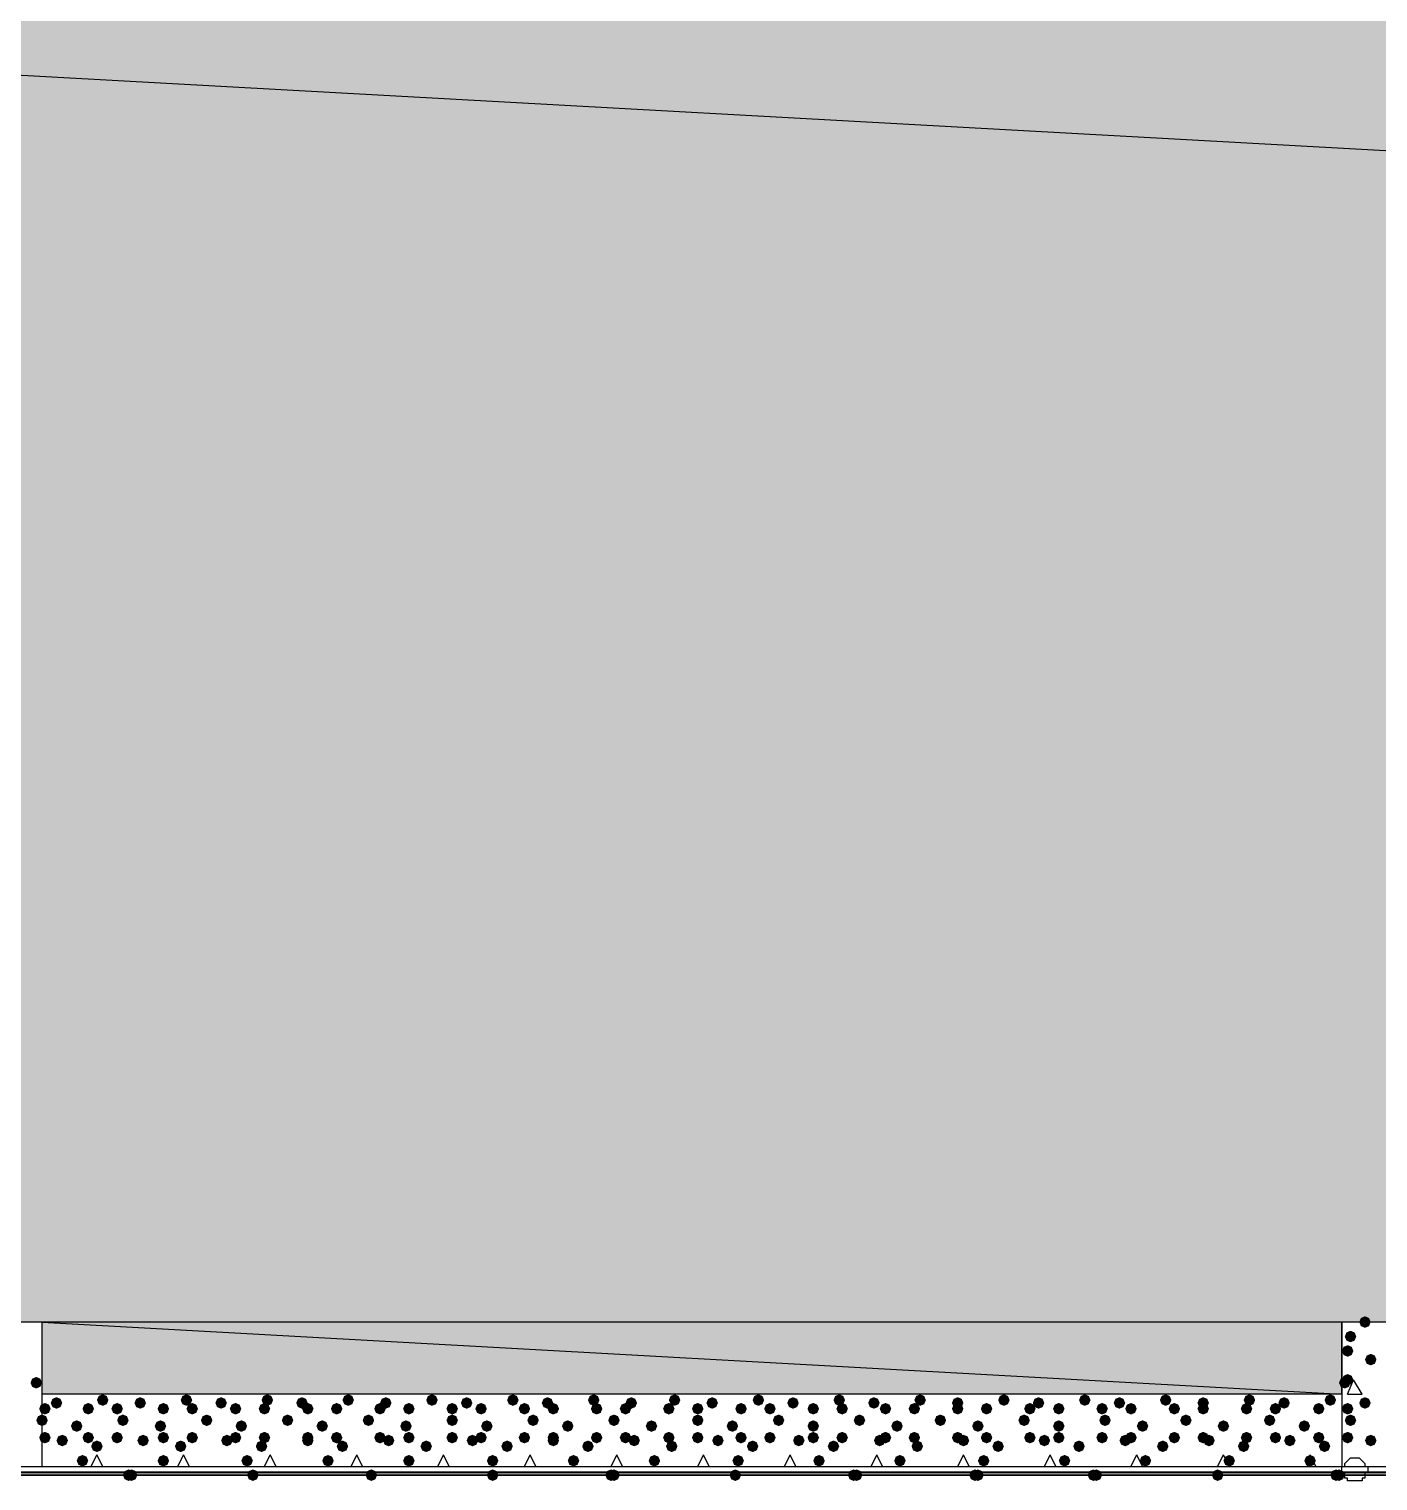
# Model space of a CAD drawing. Header units: millimetres. Extents: x 0 to 420, y 0 to 297.
# Drawn here: x 54.72 to 74.49, y 84.33 to 105.6 of the extents above; entities that cross this region are included whole.
import ezdxf

# ---------------------------------------------------------------- set-up
doc = ezdxf.new("R2010")
doc.units = ezdxf.units.MM
doc.layers.get('0').update_dxf_attribs({"linetype": 'CONTINUOUS'})

msp = doc.modelspace()

# ---------------------------------------------------------------- hatches: boundary and pattern name
at = {"true_color": 0x000008}
h = msp.add_hatch(color=0, dxfattribs=at)
h.paths.add_polyline_path([(385.826, 105.748667), (39.708667, 105.748667), (385.826, 86.656333)], flags=0)
h.paths.add_polyline_path([(39.708667, 105.748667), (385.826, 86.656333), (39.708667, 86.656333)], flags=0)
h = msp.add_hatch(color=0, dxfattribs=at)
h.paths.add_polyline_path([(73.956333, 86.656333), (54.906333, 86.656333), (73.956333, 85.598)], flags=0)
h.paths.add_polyline_path([(54.906333, 86.656333), (73.956333, 85.598), (54.906333, 85.598)], flags=0)
at = {"true_color": 0x000007}
for points in [[(74.379667, 86.656333), (74.354796, 86.596537), (74.295, 86.571667), (74.235204, 86.596537), (74.210333, 86.656333), (74.235204, 86.716129), (74.295, 86.741), (74.354796, 86.716129)], [(74.168, 86.444667), (74.143129, 86.384871), (74.083333, 86.36), (74.023537, 86.384871), (73.998667, 86.444667), (74.023537, 86.504462), (74.083333, 86.529333), (74.143129, 86.504463)], [(74.125667, 86.233), (74.100796, 86.173204), (74.041, 86.148333), (73.981204, 86.173204), (73.956333, 86.233), (73.981204, 86.292796), (74.041, 86.317667), (74.100796, 86.292796)], [(74.464333, 86.106), (74.439462, 86.046204), (74.379667, 86.021333), (74.319871, 86.046204), (74.295, 86.106), (74.319871, 86.165796), (74.379667, 86.190667), (74.439462, 86.165796)], [(54.906333, 85.767333), (54.881462, 85.707538), (54.821667, 85.682667), (54.761871, 85.707538), (54.737, 85.767333), (54.761871, 85.827129), (54.821667, 85.852), (54.881462, 85.827129)], [(74.083333, 85.767333), (74.058463, 85.707538), (73.998667, 85.682667), (73.938871, 85.707538), (73.914, 85.767333), (73.938871, 85.827129), (73.998667, 85.852), (74.058462, 85.827129)], [(74.125667, 85.809667), (74.100796, 85.749871), (74.041, 85.725), (73.981204, 85.749871), (73.956333, 85.809667), (73.981204, 85.869462), (74.041, 85.894333), (74.100796, 85.869463)], [(74.379667, 85.471), (74.354796, 85.411204), (74.295, 85.386333), (74.235204, 85.411204), (74.210333, 85.471), (74.235204, 85.530796), (74.295, 85.555667), (74.354796, 85.530796)], [(74.125667, 85.386333), (74.100796, 85.326537), (74.041, 85.301667), (73.981204, 85.326537), (73.956333, 85.386333), (73.981204, 85.446129), (74.041, 85.471), (74.100796, 85.446129)], [(74.168, 85.217), (74.143129, 85.157204), (74.083333, 85.132333), (74.023537, 85.157204), (73.998667, 85.217), (74.023537, 85.276796), (74.083333, 85.301667), (74.143129, 85.276796)], [(74.125667, 84.963), (74.100796, 84.903204), (74.041, 84.878333), (73.981204, 84.903204), (73.956333, 84.963), (73.981204, 85.022796), (74.041, 85.047667), (74.100796, 85.022796)], [(74.464333, 84.920667), (74.439462, 84.860871), (74.379667, 84.836), (74.319871, 84.860871), (74.295, 84.920667), (74.319871, 84.980462), (74.379667, 85.005333), (74.439462, 84.980463)]]:
    msp.add_hatch(color=0, dxfattribs=at).paths.add_polyline_path(points, flags=0)
at = {"true_color": 0x000008}
for points in [[(55.202667, 85.471), (55.177796, 85.411204), (55.118, 85.386333), (55.058204, 85.411204), (55.033333, 85.471), (55.058204, 85.530796), (55.118, 85.555667), (55.177796, 85.530796)], [(55.88, 85.513333), (55.855129, 85.453537), (55.795333, 85.428667), (55.735538, 85.453537), (55.710667, 85.513333), (55.735537, 85.573129), (55.795333, 85.598), (55.855129, 85.573129)], [(56.430333, 85.471), (56.405463, 85.411204), (56.345667, 85.386333), (56.285871, 85.411204), (56.261, 85.471), (56.285871, 85.530796), (56.345667, 85.555667), (56.405462, 85.530796)], [(57.107667, 85.513333), (57.082796, 85.453537), (57.023, 85.428667), (56.963204, 85.453537), (56.938333, 85.513333), (56.963204, 85.573129), (57.023, 85.598), (57.082796, 85.573129)], [(57.615667, 85.471), (57.590796, 85.411204), (57.531, 85.386333), (57.471204, 85.411204), (57.446333, 85.471), (57.471204, 85.530796), (57.531, 85.555667), (57.590796, 85.530796)], [(58.293, 85.513333), (58.268129, 85.453537), (58.208333, 85.428667), (58.148537, 85.453537), (58.123667, 85.513333), (58.148537, 85.573129), (58.208333, 85.598), (58.268129, 85.573129)], [(58.801, 85.471), (58.776129, 85.411204), (58.716333, 85.386333), (58.656537, 85.411204), (58.631667, 85.471), (58.656537, 85.530796), (58.716333, 85.555667), (58.776129, 85.530796)], [(59.478333, 85.513333), (59.453463, 85.453537), (59.393667, 85.428667), (59.333871, 85.453537), (59.309, 85.513333), (59.333871, 85.573129), (59.393667, 85.598), (59.453462, 85.573129)], [(60.028667, 85.471), (60.003796, 85.411204), (59.944, 85.386333), (59.884204, 85.411204), (59.859333, 85.471), (59.884204, 85.530796), (59.944, 85.555667), (60.003796, 85.530796)], [(60.706, 85.513333), (60.681129, 85.453537), (60.621333, 85.428667), (60.561537, 85.453537), (60.536667, 85.513333), (60.561537, 85.573129), (60.621333, 85.598), (60.681129, 85.573129)], [(61.214, 85.471), (61.189129, 85.411204), (61.129333, 85.386333), (61.069538, 85.411204), (61.044667, 85.471), (61.069537, 85.530796), (61.129333, 85.555667), (61.189129, 85.530796)], [(61.891333, 85.513333), (61.866462, 85.453537), (61.806667, 85.428667), (61.746871, 85.453537), (61.722, 85.513333), (61.746871, 85.573129), (61.806667, 85.598), (61.866462, 85.573129)], [(62.399333, 85.471), (62.374462, 85.411204), (62.314667, 85.386333), (62.254871, 85.411204), (62.23, 85.471), (62.254871, 85.530796), (62.314667, 85.555667), (62.374462, 85.530796)], [(63.076667, 85.513333), (63.051796, 85.453537), (62.992, 85.428667), (62.932204, 85.453537), (62.907333, 85.513333), (62.932204, 85.573129), (62.992, 85.598), (63.051796, 85.573129)], [(63.627, 85.471), (63.602129, 85.411204), (63.542333, 85.386333), (63.482538, 85.411204), (63.457667, 85.471), (63.482537, 85.530796), (63.542333, 85.555667), (63.602129, 85.530796)], [(64.262, 85.513333), (64.237129, 85.453537), (64.177333, 85.428667), (64.117538, 85.453537), (64.092667, 85.513333), (64.117537, 85.573129), (64.177333, 85.598), (64.237129, 85.573129)], [(64.812333, 85.471), (64.787463, 85.411204), (64.727667, 85.386333), (64.667871, 85.411204), (64.643, 85.471), (64.667871, 85.530796), (64.727667, 85.555667), (64.787462, 85.530796)], [(65.489667, 85.513333), (65.464796, 85.453537), (65.405, 85.428667), (65.345204, 85.453537), (65.320333, 85.513333), (65.345204, 85.573129), (65.405, 85.598), (65.464796, 85.573129)], [(65.997667, 85.471), (65.972796, 85.411204), (65.913, 85.386333), (65.853204, 85.411204), (65.828333, 85.471), (65.853204, 85.530796), (65.913, 85.555667), (65.972796, 85.530796)], [(66.675, 85.513333), (66.650129, 85.453537), (66.590333, 85.428667), (66.530538, 85.453537), (66.505667, 85.513333), (66.530537, 85.573129), (66.590333, 85.598), (66.650129, 85.573129)], [(67.183, 85.471), (67.158129, 85.411204), (67.098333, 85.386333), (67.038538, 85.411204), (67.013667, 85.471), (67.038537, 85.530796), (67.098333, 85.555667), (67.158129, 85.530796)], [(67.860333, 85.513333), (67.835463, 85.453537), (67.775667, 85.428667), (67.715871, 85.453537), (67.691, 85.513333), (67.715871, 85.573129), (67.775667, 85.598), (67.835462, 85.573129)], [(68.410667, 85.471), (68.385796, 85.411204), (68.326, 85.386333), (68.266204, 85.411204), (68.241333, 85.471), (68.266204, 85.530796), (68.326, 85.555667), (68.385796, 85.530796)], [(69.088, 85.513333), (69.063129, 85.453537), (69.003333, 85.428667), (68.943538, 85.453537), (68.918667, 85.513333), (68.943537, 85.573129), (69.003333, 85.598), (69.063129, 85.573129)], [(69.596, 85.471), (69.571129, 85.411204), (69.511333, 85.386333), (69.451537, 85.411204), (69.426667, 85.471), (69.451537, 85.530796), (69.511333, 85.555667), (69.571129, 85.530796)], [(70.273333, 85.513333), (70.248463, 85.453537), (70.188667, 85.428667), (70.128871, 85.453537), (70.104, 85.513333), (70.128871, 85.573129), (70.188667, 85.598), (70.248462, 85.573129)], [(70.781333, 85.471), (70.756462, 85.411204), (70.696667, 85.386333), (70.636871, 85.411204), (70.612, 85.471), (70.636871, 85.530796), (70.696667, 85.555667), (70.756462, 85.530796)], [(71.458667, 85.513333), (71.433796, 85.453537), (71.374, 85.428667), (71.314204, 85.453537), (71.289333, 85.513333), (71.314204, 85.573129), (71.374, 85.598), (71.433796, 85.573129)], [(72.009, 85.471), (71.984129, 85.411204), (71.924333, 85.386333), (71.864538, 85.411204), (71.839667, 85.471), (71.864537, 85.530796), (71.924333, 85.555667), (71.984129, 85.530796)], [(72.686333, 85.513333), (72.661462, 85.453537), (72.601667, 85.428667), (72.541871, 85.453537), (72.517, 85.513333), (72.541871, 85.573129), (72.601667, 85.598), (72.661462, 85.573129)], [(73.194333, 85.471), (73.169462, 85.411204), (73.109667, 85.386333), (73.049871, 85.411204), (73.025, 85.471), (73.049871, 85.530796), (73.109667, 85.555667), (73.169462, 85.530796)], [(73.871667, 85.513333), (73.846796, 85.453537), (73.787, 85.428667), (73.727204, 85.453537), (73.702333, 85.513333), (73.727204, 85.573129), (73.787, 85.598), (73.846796, 85.573129)], [(55.033333, 85.386333), (55.008463, 85.326537), (54.948667, 85.301667), (54.888871, 85.326537), (54.864, 85.386333), (54.888871, 85.446129), (54.948667, 85.471), (55.008462, 85.446129)], [(55.668333, 85.386333), (55.643463, 85.326537), (55.583667, 85.301667), (55.523871, 85.326537), (55.499, 85.386333), (55.523871, 85.446129), (55.583667, 85.471), (55.643462, 85.446129)], [(56.091667, 85.386333), (56.066796, 85.326537), (56.007, 85.301667), (55.947204, 85.326537), (55.922333, 85.386333), (55.947204, 85.446129), (56.007, 85.471), (56.066796, 85.446129)], [(56.769, 85.386333), (56.744129, 85.326537), (56.684333, 85.301667), (56.624538, 85.326537), (56.599667, 85.386333), (56.624537, 85.446129), (56.684333, 85.471), (56.744129, 85.446129)], [(57.192333, 85.386333), (57.167463, 85.326537), (57.107667, 85.301667), (57.047871, 85.326537), (57.023, 85.386333), (57.047871, 85.446129), (57.107667, 85.471), (57.167462, 85.446129)], [(57.827333, 85.386333), (57.802463, 85.326537), (57.742667, 85.301667), (57.682871, 85.326537), (57.658, 85.386333), (57.682871, 85.446129), (57.742667, 85.471), (57.802462, 85.446129)], [(58.250667, 85.386333), (58.225796, 85.326537), (58.166, 85.301667), (58.106204, 85.326537), (58.081333, 85.386333), (58.106204, 85.446129), (58.166, 85.471), (58.225796, 85.446129)], [(58.885667, 85.386333), (58.860796, 85.326537), (58.801, 85.301667), (58.741204, 85.326537), (58.716333, 85.386333), (58.741204, 85.446129), (58.801, 85.471), (58.860796, 85.446129)], [(59.309, 85.386333), (59.284129, 85.326537), (59.224333, 85.301667), (59.164538, 85.326537), (59.139667, 85.386333), (59.164537, 85.446129), (59.224333, 85.471), (59.284129, 85.446129)], [(59.944, 85.386333), (59.919129, 85.326537), (59.859333, 85.301667), (59.799538, 85.326537), (59.774667, 85.386333), (59.799537, 85.446129), (59.859333, 85.471), (59.919129, 85.446129)], [(60.367333, 85.386333), (60.342463, 85.326537), (60.282667, 85.301667), (60.222871, 85.326537), (60.198, 85.386333), (60.222871, 85.446129), (60.282667, 85.471), (60.342462, 85.446129)], [(61.002333, 85.386333), (60.977463, 85.326537), (60.917667, 85.301667), (60.857871, 85.326537), (60.833, 85.386333), (60.857871, 85.446129), (60.917667, 85.471), (60.977462, 85.446129)], [(61.425667, 85.386333), (61.400796, 85.326537), (61.341, 85.301667), (61.281204, 85.326537), (61.256333, 85.386333), (61.281204, 85.446129), (61.341, 85.471), (61.400796, 85.446129)], [(62.060667, 85.386333), (62.035796, 85.326537), (61.976, 85.301667), (61.916204, 85.326537), (61.891333, 85.386333), (61.916204, 85.446129), (61.976, 85.471), (62.035796, 85.446129)], [(62.484, 85.386333), (62.459129, 85.326537), (62.399333, 85.301667), (62.339538, 85.326537), (62.314667, 85.386333), (62.339537, 85.446129), (62.399333, 85.471), (62.459129, 85.446129)], [(63.119, 85.386333), (63.094129, 85.326537), (63.034333, 85.301667), (62.974538, 85.326537), (62.949667, 85.386333), (62.974537, 85.446129), (63.034333, 85.471), (63.094129, 85.446129)], [(63.542333, 85.386333), (63.517463, 85.326537), (63.457667, 85.301667), (63.397871, 85.326537), (63.373, 85.386333), (63.397871, 85.446129), (63.457667, 85.471), (63.517462, 85.446129)], [(64.177333, 85.386333), (64.152463, 85.326537), (64.092667, 85.301667), (64.032871, 85.326537), (64.008, 85.386333), (64.032871, 85.446129), (64.092667, 85.471), (64.152462, 85.446129)], [(64.600667, 85.386333), (64.575796, 85.326537), (64.516, 85.301667), (64.456204, 85.326537), (64.431333, 85.386333), (64.456204, 85.446129), (64.516, 85.471), (64.575796, 85.446129)], [(65.235667, 85.386333), (65.210796, 85.326537), (65.151, 85.301667), (65.091204, 85.326537), (65.066333, 85.386333), (65.091204, 85.446129), (65.151, 85.471), (65.210796, 85.446129)], [(65.659, 85.386333), (65.634129, 85.326537), (65.574333, 85.301667), (65.514538, 85.326537), (65.489667, 85.386333), (65.514537, 85.446129), (65.574333, 85.471), (65.634129, 85.446129)], [(66.294, 85.386333), (66.269129, 85.326537), (66.209333, 85.301667), (66.149538, 85.326537), (66.124667, 85.386333), (66.149537, 85.446129), (66.209333, 85.471), (66.269129, 85.446129)], [(66.717333, 85.386333), (66.692463, 85.326537), (66.632667, 85.301667), (66.572871, 85.326537), (66.548, 85.386333), (66.572871, 85.446129), (66.632667, 85.471), (66.692462, 85.446129)], [(67.352333, 85.386333), (67.327463, 85.326537), (67.267667, 85.301667), (67.207871, 85.326537), (67.183, 85.386333), (67.207871, 85.446129), (67.267667, 85.471), (67.327462, 85.446129)], [(67.775667, 85.386333), (67.750796, 85.326537), (67.691, 85.301667), (67.631204, 85.326537), (67.606333, 85.386333), (67.631204, 85.446129), (67.691, 85.471), (67.750796, 85.446129)], [(68.410667, 85.386333), (68.385796, 85.326537), (68.326, 85.301667), (68.266204, 85.326537), (68.241333, 85.386333), (68.266204, 85.446129), (68.326, 85.471), (68.385796, 85.446129)], [(68.834, 85.386333), (68.809129, 85.326537), (68.749333, 85.301667), (68.689538, 85.326537), (68.664667, 85.386333), (68.689537, 85.446129), (68.749333, 85.471), (68.809129, 85.446129)], [(69.469, 85.386333), (69.444129, 85.326537), (69.384333, 85.301667), (69.324538, 85.326537), (69.299667, 85.386333), (69.324537, 85.446129), (69.384333, 85.471), (69.444129, 85.446129)], [(69.892333, 85.386333), (69.867463, 85.326537), (69.807667, 85.301667), (69.747871, 85.326537), (69.723, 85.386333), (69.747871, 85.446129), (69.807667, 85.471), (69.867462, 85.446129)], [(70.527333, 85.386333), (70.502463, 85.326537), (70.442667, 85.301667), (70.382871, 85.326537), (70.358, 85.386333), (70.382871, 85.446129), (70.442667, 85.471), (70.502462, 85.446129)], [(70.950667, 85.386333), (70.925796, 85.326537), (70.866, 85.301667), (70.806204, 85.326537), (70.781333, 85.386333), (70.806204, 85.446129), (70.866, 85.471), (70.925796, 85.446129)], [(71.585667, 85.386333), (71.560796, 85.326537), (71.501, 85.301667), (71.441204, 85.326537), (71.416333, 85.386333), (71.441204, 85.446129), (71.501, 85.471), (71.560796, 85.446129)], [(72.009, 85.386333), (71.984129, 85.326537), (71.924333, 85.301667), (71.864538, 85.326537), (71.839667, 85.386333), (71.864537, 85.446129), (71.924333, 85.471), (71.984129, 85.446129)], [(72.644, 85.386333), (72.619129, 85.326537), (72.559333, 85.301667), (72.499538, 85.326537), (72.474667, 85.386333), (72.499537, 85.446129), (72.559333, 85.471), (72.619129, 85.446129)], [(73.067333, 85.386333), (73.042463, 85.326537), (72.982667, 85.301667), (72.922871, 85.326537), (72.898, 85.386333), (72.922871, 85.446129), (72.982667, 85.471), (73.042462, 85.446129)], [(73.702333, 85.386333), (73.677463, 85.326537), (73.617667, 85.301667), (73.557871, 85.326537), (73.533, 85.386333), (73.557871, 85.446129), (73.617667, 85.471), (73.677462, 85.446129)], [(54.991, 85.217), (54.966129, 85.157204), (54.906333, 85.132333), (54.846537, 85.157204), (54.821667, 85.217), (54.846537, 85.276796), (54.906333, 85.301667), (54.966129, 85.276796)], [(55.499, 85.132333), (55.474129, 85.072538), (55.414333, 85.047667), (55.354538, 85.072538), (55.329667, 85.132333), (55.354537, 85.192129), (55.414333, 85.217), (55.474129, 85.192129)], [(56.176333, 85.217), (56.151462, 85.157204), (56.091667, 85.132333), (56.031871, 85.157204), (56.007, 85.217), (56.031871, 85.276796), (56.091667, 85.301667), (56.151462, 85.276796)], [(56.726667, 85.132333), (56.701796, 85.072538), (56.642, 85.047667), (56.582204, 85.072538), (56.557333, 85.132333), (56.582204, 85.192129), (56.642, 85.217), (56.701796, 85.192129)], [(57.404, 85.217), (57.379129, 85.157204), (57.319333, 85.132333), (57.259538, 85.157204), (57.234667, 85.217), (57.259537, 85.276796), (57.319333, 85.301667), (57.379129, 85.276796)], [(57.912, 85.132333), (57.887129, 85.072538), (57.827333, 85.047667), (57.767538, 85.072538), (57.742667, 85.132333), (57.767537, 85.192129), (57.827333, 85.217), (57.887129, 85.192129)], [(58.589333, 85.217), (58.564462, 85.157204), (58.504667, 85.132333), (58.444871, 85.157204), (58.42, 85.217), (58.444871, 85.276796), (58.504667, 85.301667), (58.564462, 85.276796)], [(59.097333, 85.132333), (59.072463, 85.072538), (59.012667, 85.047667), (58.952871, 85.072538), (58.928, 85.132333), (58.952871, 85.192129), (59.012667, 85.217), (59.072462, 85.192129)], [(59.774667, 85.217), (59.749796, 85.157204), (59.69, 85.132333), (59.630204, 85.157204), (59.605333, 85.217), (59.630204, 85.276796), (59.69, 85.301667), (59.749796, 85.276796)], [(60.325, 85.132333), (60.300129, 85.072538), (60.240333, 85.047667), (60.180538, 85.072538), (60.155667, 85.132333), (60.180537, 85.192129), (60.240333, 85.217), (60.300129, 85.192129)], [(61.002333, 85.217), (60.977463, 85.157204), (60.917667, 85.132333), (60.857871, 85.157204), (60.833, 85.217), (60.857871, 85.276796), (60.917667, 85.301667), (60.977462, 85.276796)], [(61.510333, 85.132333), (61.485463, 85.072538), (61.425667, 85.047667), (61.365871, 85.072538), (61.341, 85.132333), (61.365871, 85.192129), (61.425667, 85.217), (61.485462, 85.192129)], [(62.187667, 85.217), (62.162796, 85.157204), (62.103, 85.132333), (62.043204, 85.157204), (62.018333, 85.217), (62.043204, 85.276796), (62.103, 85.301667), (62.162796, 85.276796)], [(62.695667, 85.132333), (62.670796, 85.072538), (62.611, 85.047667), (62.551204, 85.072538), (62.526333, 85.132333), (62.551204, 85.192129), (62.611, 85.217), (62.670796, 85.192129)], [(63.373, 85.217), (63.348129, 85.157204), (63.288333, 85.132333), (63.228537, 85.157204), (63.203667, 85.217), (63.228537, 85.276796), (63.288333, 85.301667), (63.348129, 85.276796)], [(63.923333, 85.132333), (63.898463, 85.072538), (63.838667, 85.047667), (63.778871, 85.072538), (63.754, 85.132333), (63.778871, 85.192129), (63.838667, 85.217), (63.898462, 85.192129)], [(64.600667, 85.217), (64.575796, 85.157204), (64.516, 85.132333), (64.456204, 85.157204), (64.431333, 85.217), (64.456204, 85.276796), (64.516, 85.301667), (64.575796, 85.276796)], [(65.108667, 85.132333), (65.083796, 85.072538), (65.024, 85.047667), (64.964204, 85.072538), (64.939333, 85.132333), (64.964204, 85.192129), (65.024, 85.217), (65.083796, 85.192129)], [(65.786, 85.217), (65.761129, 85.157204), (65.701333, 85.132333), (65.641537, 85.157204), (65.616667, 85.217), (65.641537, 85.276796), (65.701333, 85.301667), (65.761129, 85.276796)], [(66.294, 85.132333), (66.269129, 85.072538), (66.209333, 85.047667), (66.149538, 85.072538), (66.124667, 85.132333), (66.149537, 85.192129), (66.209333, 85.217), (66.269129, 85.192129)], [(66.971333, 85.217), (66.946462, 85.157204), (66.886667, 85.132333), (66.826871, 85.157204), (66.802, 85.217), (66.826871, 85.276796), (66.886667, 85.301667), (66.946462, 85.276796)], [(67.521667, 85.132333), (67.496796, 85.072538), (67.437, 85.047667), (67.377204, 85.072538), (67.352333, 85.132333), (67.377204, 85.192129), (67.437, 85.217), (67.496796, 85.192129)], [(68.156667, 85.217), (68.131796, 85.157204), (68.072, 85.132333), (68.012204, 85.157204), (67.987333, 85.217), (68.012204, 85.276796), (68.072, 85.301667), (68.131796, 85.276796)], [(68.707, 85.132333), (68.682129, 85.072538), (68.622333, 85.047667), (68.562538, 85.072538), (68.537667, 85.132333), (68.562537, 85.192129), (68.622333, 85.217), (68.682129, 85.192129)], [(69.384333, 85.217), (69.359462, 85.157204), (69.299667, 85.132333), (69.239871, 85.157204), (69.215, 85.217), (69.239871, 85.276796), (69.299667, 85.301667), (69.359462, 85.276796)], [(69.892333, 85.132333), (69.867463, 85.072538), (69.807667, 85.047667), (69.747871, 85.072538), (69.723, 85.132333), (69.747871, 85.192129), (69.807667, 85.217), (69.867462, 85.192129)], [(70.569667, 85.217), (70.544796, 85.157204), (70.485, 85.132333), (70.425204, 85.157204), (70.400333, 85.217), (70.425204, 85.276796), (70.485, 85.301667), (70.544796, 85.276796)], [(71.12, 85.132333), (71.095129, 85.072538), (71.035333, 85.047667), (70.975538, 85.072538), (70.950667, 85.132333), (70.975537, 85.192129), (71.035333, 85.217), (71.095129, 85.192129)], [(71.755, 85.217), (71.730129, 85.157204), (71.670333, 85.132333), (71.610538, 85.157204), (71.585667, 85.217), (71.610537, 85.276796), (71.670333, 85.301667), (71.730129, 85.276796)], [(72.305333, 85.132333), (72.280463, 85.072538), (72.220667, 85.047667), (72.160871, 85.072538), (72.136, 85.132333), (72.160871, 85.192129), (72.220667, 85.217), (72.280462, 85.192129)], [(72.982667, 85.217), (72.957796, 85.157204), (72.898, 85.132333), (72.838204, 85.157204), (72.813333, 85.217), (72.838204, 85.276796), (72.898, 85.301667), (72.957796, 85.276796)], [(73.490667, 85.132333), (73.465796, 85.072538), (73.406, 85.047667), (73.346204, 85.072538), (73.321333, 85.132333), (73.346204, 85.192129), (73.406, 85.217), (73.465796, 85.192129)], [(55.033333, 84.963), (55.008463, 84.903204), (54.948667, 84.878333), (54.888871, 84.903204), (54.864, 84.963), (54.888871, 85.022796), (54.948667, 85.047667), (55.008462, 85.022796)], [(55.287333, 84.920667), (55.262463, 84.860871), (55.202667, 84.836), (55.142871, 84.860871), (55.118, 84.920667), (55.142871, 84.980462), (55.202667, 85.005333), (55.262462, 84.980463)], [(55.668333, 84.963), (55.643463, 84.903204), (55.583667, 84.878333), (55.523871, 84.903204), (55.499, 84.963), (55.523871, 85.022796), (55.583667, 85.047667), (55.643462, 85.022796)], [(55.795333, 84.836), (55.770463, 84.776204), (55.710667, 84.751333), (55.650871, 84.776204), (55.626, 84.836), (55.650871, 84.895796), (55.710667, 84.920667), (55.770462, 84.895796)], [(56.091667, 84.963), (56.066796, 84.903204), (56.007, 84.878333), (55.947204, 84.903204), (55.922333, 84.963), (55.947204, 85.022796), (56.007, 85.047667), (56.066796, 85.022796)], [(56.472667, 84.920667), (56.447796, 84.860871), (56.388, 84.836), (56.328204, 84.860871), (56.303333, 84.920667), (56.328204, 84.980462), (56.388, 85.005333), (56.447796, 84.980463)], [(56.769, 84.963), (56.744129, 84.903204), (56.684333, 84.878333), (56.624538, 84.903204), (56.599667, 84.963), (56.624537, 85.022796), (56.684333, 85.047667), (56.744129, 85.022796)], [(57.023, 84.836), (56.998129, 84.776204), (56.938333, 84.751333), (56.878538, 84.776204), (56.853667, 84.836), (56.878537, 84.895796), (56.938333, 84.920667), (56.998129, 84.895796)], [(57.192333, 84.963), (57.167463, 84.903204), (57.107667, 84.878333), (57.047871, 84.903204), (57.023, 84.963), (57.047871, 85.022796), (57.107667, 85.047667), (57.167462, 85.022796)], [(57.700333, 84.920667), (57.675463, 84.860871), (57.615667, 84.836), (57.555871, 84.860871), (57.531, 84.920667), (57.555871, 84.980462), (57.615667, 85.005333), (57.675462, 84.980463)], [(57.827333, 84.963), (57.802463, 84.903204), (57.742667, 84.878333), (57.682871, 84.903204), (57.658, 84.963), (57.682871, 85.022796), (57.742667, 85.047667), (57.802462, 85.022796)], [(58.208333, 84.836), (58.183463, 84.776204), (58.123667, 84.751333), (58.063871, 84.776204), (58.039, 84.836), (58.063871, 84.895796), (58.123667, 84.920667), (58.183462, 84.895796)], [(58.250667, 84.963), (58.225796, 84.903204), (58.166, 84.878333), (58.106204, 84.903204), (58.081333, 84.963), (58.106204, 85.022796), (58.166, 85.047667), (58.225796, 85.022796)], [(58.885667, 84.963), (58.860796, 84.903204), (58.801, 84.878333), (58.741204, 84.903204), (58.716333, 84.963), (58.741204, 85.022796), (58.801, 85.047667), (58.860796, 85.022796)], [(58.885667, 84.920667), (58.860796, 84.860871), (58.801, 84.836), (58.741204, 84.860871), (58.716333, 84.920667), (58.741204, 84.980462), (58.801, 85.005333), (58.860796, 84.980463)], [(59.309, 84.963), (59.284129, 84.903204), (59.224333, 84.878333), (59.164538, 84.903204), (59.139667, 84.963), (59.164537, 85.022796), (59.224333, 85.047667), (59.284129, 85.022796)], [(59.393667, 84.836), (59.368796, 84.776204), (59.309, 84.751333), (59.249204, 84.776204), (59.224333, 84.836), (59.249204, 84.895796), (59.309, 84.920667), (59.368796, 84.895796)], [(59.944, 84.963), (59.919129, 84.903204), (59.859333, 84.878333), (59.799538, 84.903204), (59.774667, 84.963), (59.799537, 85.022796), (59.859333, 85.047667), (59.919129, 85.022796)], [(60.071, 84.920667), (60.046129, 84.860871), (59.986333, 84.836), (59.926537, 84.860871), (59.901667, 84.920667), (59.926537, 84.980462), (59.986333, 85.005333), (60.046129, 84.980463)], [(60.367333, 84.963), (60.342463, 84.903204), (60.282667, 84.878333), (60.222871, 84.903204), (60.198, 84.963), (60.222871, 85.022796), (60.282667, 85.047667), (60.342462, 85.022796)], [(60.621333, 84.836), (60.596462, 84.776204), (60.536667, 84.751333), (60.476871, 84.776204), (60.452, 84.836), (60.476871, 84.895796), (60.536667, 84.920667), (60.596462, 84.895796)], [(61.002333, 84.963), (60.977463, 84.903204), (60.917667, 84.878333), (60.857871, 84.903204), (60.833, 84.963), (60.857871, 85.022796), (60.917667, 85.047667), (60.977462, 85.022796)], [(61.298667, 84.920667), (61.273796, 84.860871), (61.214, 84.836), (61.154204, 84.860871), (61.129333, 84.920667), (61.154204, 84.980462), (61.214, 85.005333), (61.273796, 84.980463)], [(61.425667, 84.963), (61.400796, 84.903204), (61.341, 84.878333), (61.281204, 84.903204), (61.256333, 84.963), (61.281204, 85.022796), (61.341, 85.047667), (61.400796, 85.022796)], [(61.806667, 84.836), (61.781796, 84.776204), (61.722, 84.751333), (61.662204, 84.776204), (61.637333, 84.836), (61.662204, 84.895796), (61.722, 84.920667), (61.781796, 84.895796)], [(62.060667, 84.963), (62.035796, 84.903204), (61.976, 84.878333), (61.916204, 84.903204), (61.891333, 84.963), (61.916204, 85.022796), (61.976, 85.047667), (62.035796, 85.022796)], [(62.484, 84.963), (62.459129, 84.903204), (62.399333, 84.878333), (62.339538, 84.903204), (62.314667, 84.963), (62.339537, 85.022796), (62.399333, 85.047667), (62.459129, 85.022796)], [(62.484, 84.920667), (62.459129, 84.860871), (62.399333, 84.836), (62.339538, 84.860871), (62.314667, 84.920667), (62.339537, 84.980462), (62.399333, 85.005333), (62.459129, 84.980463)], [(62.992, 84.836), (62.967129, 84.776204), (62.907333, 84.751333), (62.847538, 84.776204), (62.822667, 84.836), (62.847537, 84.895796), (62.907333, 84.920667), (62.967129, 84.895796)], [(63.119, 84.963), (63.094129, 84.903204), (63.034333, 84.878333), (62.974538, 84.903204), (62.949667, 84.963), (62.974537, 85.022796), (63.034333, 85.047667), (63.094129, 85.022796)], [(63.542333, 84.963), (63.517463, 84.903204), (63.457667, 84.878333), (63.397871, 84.903204), (63.373, 84.963), (63.397871, 85.022796), (63.457667, 85.047667), (63.517462, 85.022796)], [(63.669333, 84.920667), (63.644462, 84.860871), (63.584667, 84.836), (63.524871, 84.860871), (63.5, 84.920667), (63.524871, 84.980462), (63.584667, 85.005333), (63.644462, 84.980463)], [(64.177333, 84.963), (64.152463, 84.903204), (64.092667, 84.878333), (64.032871, 84.903204), (64.008, 84.963), (64.032871, 85.022796), (64.092667, 85.047667), (64.152462, 85.022796)], [(64.219667, 84.836), (64.194796, 84.776204), (64.135, 84.751333), (64.075204, 84.776204), (64.050333, 84.836), (64.075204, 84.895796), (64.135, 84.920667), (64.194796, 84.895796)], [(64.600667, 84.963), (64.575796, 84.903204), (64.516, 84.878333), (64.456204, 84.903204), (64.431333, 84.963), (64.456204, 85.022796), (64.516, 85.047667), (64.575796, 85.022796)], [(64.897, 84.920667), (64.872129, 84.860871), (64.812333, 84.836), (64.752538, 84.860871), (64.727667, 84.920667), (64.752537, 84.980462), (64.812333, 85.005333), (64.872129, 84.980463)], [(65.235667, 84.963), (65.210796, 84.903204), (65.151, 84.878333), (65.091204, 84.903204), (65.066333, 84.963), (65.091204, 85.022796), (65.151, 85.047667), (65.210796, 85.022796)], [(65.405, 84.836), (65.380129, 84.776204), (65.320333, 84.751333), (65.260538, 84.776204), (65.235667, 84.836), (65.260537, 84.895796), (65.320333, 84.920667), (65.380129, 84.895796)], [(65.659, 84.963), (65.634129, 84.903204), (65.574333, 84.878333), (65.514538, 84.903204), (65.489667, 84.963), (65.514537, 85.022796), (65.574333, 85.047667), (65.634129, 85.022796)], [(66.082333, 84.920667), (66.057463, 84.860871), (65.997667, 84.836), (65.937871, 84.860871), (65.913, 84.920667), (65.937871, 84.980462), (65.997667, 85.005333), (66.057462, 84.980463)], [(66.294, 84.963), (66.269129, 84.903204), (66.209333, 84.878333), (66.149538, 84.903204), (66.124667, 84.963), (66.149537, 85.022796), (66.209333, 85.047667), (66.269129, 85.022796)], [(66.590333, 84.836), (66.565463, 84.776204), (66.505667, 84.751333), (66.445871, 84.776204), (66.421, 84.836), (66.445871, 84.895796), (66.505667, 84.920667), (66.565462, 84.895796)], [(66.717333, 84.963), (66.692463, 84.903204), (66.632667, 84.878333), (66.572871, 84.903204), (66.548, 84.963), (66.572871, 85.022796), (66.632667, 85.047667), (66.692462, 85.022796)], [(67.267667, 84.920667), (67.242796, 84.860871), (67.183, 84.836), (67.123204, 84.860871), (67.098333, 84.920667), (67.123204, 84.980462), (67.183, 85.005333), (67.242796, 84.980463)], [(67.352333, 84.963), (67.327463, 84.903204), (67.267667, 84.878333), (67.207871, 84.903204), (67.183, 84.963), (67.207871, 85.022796), (67.267667, 85.047667), (67.327462, 85.022796)], [(67.775667, 84.963), (67.750796, 84.903204), (67.691, 84.878333), (67.631204, 84.903204), (67.606333, 84.963), (67.631204, 85.022796), (67.691, 85.047667), (67.750796, 85.022796)], [(67.818, 84.836), (67.793129, 84.776204), (67.733333, 84.751333), (67.673537, 84.776204), (67.648667, 84.836), (67.673537, 84.895796), (67.733333, 84.920667), (67.793129, 84.895796)], [(68.410667, 84.963), (68.385796, 84.903204), (68.326, 84.878333), (68.266204, 84.903204), (68.241333, 84.963), (68.266204, 85.022796), (68.326, 85.047667), (68.385796, 85.022796)], [(68.495333, 84.920667), (68.470463, 84.860871), (68.410667, 84.836), (68.350871, 84.860871), (68.326, 84.920667), (68.350871, 84.980462), (68.410667, 85.005333), (68.470462, 84.980463)], [(68.834, 84.963), (68.809129, 84.903204), (68.749333, 84.878333), (68.689538, 84.903204), (68.664667, 84.963), (68.689537, 85.022796), (68.749333, 85.047667), (68.809129, 85.022796)], [(69.003333, 84.836), (68.978463, 84.776204), (68.918667, 84.751333), (68.858871, 84.776204), (68.834, 84.836), (68.858871, 84.895796), (68.918667, 84.920667), (68.978462, 84.895796)], [(69.469, 84.963), (69.444129, 84.903204), (69.384333, 84.878333), (69.324538, 84.903204), (69.299667, 84.963), (69.324537, 85.022796), (69.384333, 85.047667), (69.444129, 85.022796)], [(69.680667, 84.920667), (69.655796, 84.860871), (69.596, 84.836), (69.536204, 84.860871), (69.511333, 84.920667), (69.536204, 84.980462), (69.596, 85.005333), (69.655796, 84.980463)], [(69.892333, 84.963), (69.867463, 84.903204), (69.807667, 84.878333), (69.747871, 84.903204), (69.723, 84.963), (69.747871, 85.022796), (69.807667, 85.047667), (69.867462, 85.022796)], [(70.188667, 84.836), (70.163796, 84.776204), (70.104, 84.751333), (70.044204, 84.776204), (70.019333, 84.836), (70.044204, 84.895796), (70.104, 84.920667), (70.163796, 84.895796)], [(70.527333, 84.963), (70.502463, 84.903204), (70.442667, 84.878333), (70.382871, 84.903204), (70.358, 84.963), (70.382871, 85.022796), (70.442667, 85.047667), (70.502462, 85.022796)], [(70.866, 84.920667), (70.841129, 84.860871), (70.781333, 84.836), (70.721537, 84.860871), (70.696667, 84.920667), (70.721537, 84.980462), (70.781333, 85.005333), (70.841129, 84.980463)], [(70.950667, 84.963), (70.925796, 84.903204), (70.866, 84.878333), (70.806204, 84.903204), (70.781333, 84.963), (70.806204, 85.022796), (70.866, 85.047667), (70.925796, 85.022796)], [(71.416333, 84.836), (71.391462, 84.776204), (71.331667, 84.751333), (71.271871, 84.776204), (71.247, 84.836), (71.271871, 84.895796), (71.331667, 84.920667), (71.391462, 84.895796)], [(71.585667, 84.963), (71.560796, 84.903204), (71.501, 84.878333), (71.441204, 84.903204), (71.416333, 84.963), (71.441204, 85.022796), (71.501, 85.047667), (71.560796, 85.022796)], [(72.009, 84.963), (71.984129, 84.903204), (71.924333, 84.878333), (71.864538, 84.903204), (71.839667, 84.963), (71.864537, 85.022796), (71.924333, 85.047667), (71.984129, 85.022796)], [(72.093667, 84.920667), (72.068796, 84.860871), (72.009, 84.836), (71.949204, 84.860871), (71.924333, 84.920667), (71.949204, 84.980462), (72.009, 85.005333), (72.068796, 84.980463)], [(72.601667, 84.836), (72.576796, 84.776204), (72.517, 84.751333), (72.457204, 84.776204), (72.432333, 84.836), (72.457204, 84.895796), (72.517, 84.920667), (72.576796, 84.895796)], [(72.644, 84.963), (72.619129, 84.903204), (72.559333, 84.878333), (72.499538, 84.903204), (72.474667, 84.963), (72.499537, 85.022796), (72.559333, 85.047667), (72.619129, 85.022796)], [(73.067333, 84.963), (73.042463, 84.903204), (72.982667, 84.878333), (72.922871, 84.903204), (72.898, 84.963), (72.922871, 85.022796), (72.982667, 85.047667), (73.042462, 85.022796)], [(73.279, 84.920667), (73.254129, 84.860871), (73.194333, 84.836), (73.134538, 84.860871), (73.109667, 84.920667), (73.134537, 84.980462), (73.194333, 85.005333), (73.254129, 84.980463)], [(73.702333, 84.963), (73.677463, 84.903204), (73.617667, 84.878333), (73.557871, 84.903204), (73.533, 84.963), (73.557871, 85.022796), (73.617667, 85.047667), (73.677462, 85.022796)], [(73.787, 84.836), (73.762129, 84.776204), (73.702333, 84.751333), (73.642538, 84.776204), (73.617667, 84.836), (73.642537, 84.895796), (73.702333, 84.920667), (73.762129, 84.895796)], [(55.583667, 84.624333), (55.558796, 84.564537), (55.499, 84.539667), (55.439204, 84.564537), (55.414333, 84.624333), (55.439204, 84.684129), (55.499, 84.709), (55.558796, 84.684129)], [(56.769, 84.624333), (56.744129, 84.564537), (56.684333, 84.539667), (56.624538, 84.564537), (56.599667, 84.624333), (56.624537, 84.684129), (56.684333, 84.709), (56.744129, 84.684129)], [(57.996667, 84.624333), (57.971796, 84.564537), (57.912, 84.539667), (57.852204, 84.564537), (57.827333, 84.624333), (57.852204, 84.684129), (57.912, 84.709), (57.971796, 84.684129)], [(59.182, 84.624333), (59.157129, 84.564537), (59.097333, 84.539667), (59.037538, 84.564537), (59.012667, 84.624333), (59.037537, 84.684129), (59.097333, 84.709), (59.157129, 84.684129)], [(60.367333, 84.624333), (60.342463, 84.564537), (60.282667, 84.539667), (60.222871, 84.564537), (60.198, 84.624333), (60.222871, 84.684129), (60.282667, 84.709), (60.342462, 84.684129)], [(61.595, 84.624333), (61.570129, 84.564537), (61.510333, 84.539667), (61.450538, 84.564537), (61.425667, 84.624333), (61.450537, 84.684129), (61.510333, 84.709), (61.570129, 84.684129)], [(62.780333, 84.624333), (62.755463, 84.564537), (62.695667, 84.539667), (62.635871, 84.564537), (62.611, 84.624333), (62.635871, 84.684129), (62.695667, 84.709), (62.755462, 84.684129)], [(63.965667, 84.624333), (63.940796, 84.564537), (63.881, 84.539667), (63.821204, 84.564537), (63.796333, 84.624333), (63.821204, 84.684129), (63.881, 84.709), (63.940796, 84.684129)], [(65.193333, 84.624333), (65.168463, 84.564537), (65.108667, 84.539667), (65.048871, 84.564537), (65.024, 84.624333), (65.048871, 84.684129), (65.108667, 84.709), (65.168462, 84.684129)], [(66.378667, 84.624333), (66.353796, 84.564537), (66.294, 84.539667), (66.234204, 84.564537), (66.209333, 84.624333), (66.234204, 84.684129), (66.294, 84.709), (66.353796, 84.684129)], [(67.564, 84.624333), (67.539129, 84.564537), (67.479333, 84.539667), (67.419538, 84.564537), (67.394667, 84.624333), (67.419537, 84.684129), (67.479333, 84.709), (67.539129, 84.684129)], [(68.791667, 84.624333), (68.766796, 84.564537), (68.707, 84.539667), (68.647204, 84.564537), (68.622333, 84.624333), (68.647204, 84.684129), (68.707, 84.709), (68.766796, 84.684129)], [(69.977, 84.624333), (69.952129, 84.564537), (69.892333, 84.539667), (69.832538, 84.564537), (69.807667, 84.624333), (69.832537, 84.684129), (69.892333, 84.709), (69.952129, 84.684129)], [(71.162333, 84.624333), (71.137463, 84.564537), (71.077667, 84.539667), (71.017871, 84.564537), (70.993, 84.624333), (71.017871, 84.684129), (71.077667, 84.709), (71.137462, 84.684129)], [(72.39, 84.624333), (72.365129, 84.564537), (72.305333, 84.539667), (72.245538, 84.564537), (72.220667, 84.624333), (72.245537, 84.684129), (72.305333, 84.709), (72.365129, 84.684129)], [(73.575333, 84.624333), (73.550463, 84.564537), (73.490667, 84.539667), (73.430871, 84.564537), (73.406, 84.624333), (73.430871, 84.684129), (73.490667, 84.709), (73.550462, 84.684129)]]:
    msp.add_hatch(color=0, dxfattribs=at).paths.add_polyline_path(points, flags=0)
at = {"true_color": 0x0000fe}
for points in [[(56.261, 84.412667), (56.236129, 84.352871), (56.176333, 84.328), (56.116537, 84.352871), (56.091667, 84.412667), (56.116537, 84.472462), (56.176333, 84.497333), (56.236129, 84.472463)], [(56.303333, 84.412667), (56.278463, 84.352871), (56.218667, 84.328), (56.158871, 84.352871), (56.134, 84.412667), (56.158871, 84.472462), (56.218667, 84.497333), (56.278462, 84.472463)], [(58.081333, 84.412667), (58.056462, 84.352871), (57.996667, 84.328), (57.936871, 84.352871), (57.912, 84.412667), (57.936871, 84.472462), (57.996667, 84.497333), (58.056462, 84.472463)], [(58.081333, 84.412667), (58.056462, 84.352871), (57.996667, 84.328), (57.936871, 84.352871), (57.912, 84.412667), (57.936871, 84.472462), (57.996667, 84.497333), (58.056462, 84.472463)], [(59.817, 84.412667), (59.792129, 84.352871), (59.732333, 84.328), (59.672538, 84.352871), (59.647667, 84.412667), (59.672537, 84.472462), (59.732333, 84.497333), (59.792129, 84.472463)], [(59.817, 84.412667), (59.792129, 84.352871), (59.732333, 84.328), (59.672538, 84.352871), (59.647667, 84.412667), (59.672537, 84.472462), (59.732333, 84.497333), (59.792129, 84.472463)], [(61.595, 84.412667), (61.570129, 84.352871), (61.510333, 84.328), (61.450538, 84.352871), (61.425667, 84.412667), (61.450537, 84.472462), (61.510333, 84.497333), (61.570129, 84.472463)], [(61.595, 84.412667), (61.570129, 84.352871), (61.510333, 84.328), (61.450538, 84.352871), (61.425667, 84.412667), (61.450537, 84.472462), (61.510333, 84.497333), (61.570129, 84.472463)], [(63.330667, 84.412667), (63.305796, 84.352871), (63.246, 84.328), (63.186204, 84.352871), (63.161333, 84.412667), (63.186204, 84.472462), (63.246, 84.497333), (63.305796, 84.472463)], [(63.373, 84.412667), (63.348129, 84.352871), (63.288333, 84.328), (63.228537, 84.352871), (63.203667, 84.412667), (63.228537, 84.472462), (63.288333, 84.497333), (63.348129, 84.472463)], [(65.151, 84.412667), (65.126129, 84.352871), (65.066333, 84.328), (65.006537, 84.352871), (64.981667, 84.412667), (65.006537, 84.472462), (65.066333, 84.497333), (65.126129, 84.472463)], [(65.151, 84.412667), (65.126129, 84.352871), (65.066333, 84.328), (65.006537, 84.352871), (64.981667, 84.412667), (65.006537, 84.472462), (65.066333, 84.497333), (65.126129, 84.472463)], [(66.886667, 84.412667), (66.861796, 84.352871), (66.802, 84.328), (66.742204, 84.352871), (66.717333, 84.412667), (66.742204, 84.472462), (66.802, 84.497333), (66.861796, 84.472463)], [(66.929, 84.412667), (66.904129, 84.352871), (66.844333, 84.328), (66.784538, 84.352871), (66.759667, 84.412667), (66.784537, 84.472462), (66.844333, 84.497333), (66.904129, 84.472463)], [(68.664667, 84.412667), (68.639796, 84.352871), (68.58, 84.328), (68.520204, 84.352871), (68.495333, 84.412667), (68.520204, 84.472462), (68.58, 84.497333), (68.639796, 84.472463)], [(68.707, 84.412667), (68.682129, 84.352871), (68.622333, 84.328), (68.562538, 84.352871), (68.537667, 84.412667), (68.562537, 84.472462), (68.622333, 84.497333), (68.682129, 84.472463)], [(70.400333, 84.412667), (70.375463, 84.352871), (70.315667, 84.328), (70.255871, 84.352871), (70.231, 84.412667), (70.255871, 84.472462), (70.315667, 84.497333), (70.375462, 84.472463)], [(70.442667, 84.412667), (70.417796, 84.352871), (70.358, 84.328), (70.298204, 84.352871), (70.273333, 84.412667), (70.298204, 84.472462), (70.358, 84.497333), (70.417796, 84.472463)], [(72.220667, 84.412667), (72.195796, 84.352871), (72.136, 84.328), (72.076204, 84.352871), (72.051333, 84.412667), (72.076204, 84.472462), (72.136, 84.497333), (72.195796, 84.472463)], [(72.220667, 84.412667), (72.195796, 84.352871), (72.136, 84.328), (72.076204, 84.352871), (72.051333, 84.412667), (72.076204, 84.472462), (72.136, 84.497333), (72.195796, 84.472463)], [(73.956333, 84.412667), (73.931462, 84.352871), (73.871667, 84.328), (73.811871, 84.352871), (73.787, 84.412667), (73.811871, 84.472462), (73.871667, 84.497333), (73.931462, 84.472463)], [(73.998667, 84.412667), (73.973796, 84.352871), (73.914, 84.328), (73.854204, 84.352871), (73.829333, 84.412667), (73.854204, 84.472462), (73.914, 84.497333), (73.973796, 84.472463)]]:
    msp.add_hatch(color=0, dxfattribs=at).paths.add_polyline_path(points, flags=0)
at = {"true_color": 0x000007}
h = msp.add_hatch(color=0, dxfattribs=at)
h.paths.add_polyline_path([(386.969, 84.455), (38.565667, 84.455), (386.969, 84.412667)], flags=0)
h.paths.add_polyline_path([(38.565667, 84.455), (386.969, 84.412667), (38.565667, 84.412667)], flags=0)

# ---------------------------------------------------------------- linework, layer by layer
at = {"color": 0, "true_color": 0x000008}
for points in [[(385.826, 105.748667), (39.708667, 105.748667), (385.826, 86.656333)], [(39.708667, 105.748667), (385.826, 86.656333), (39.708667, 86.656333)], [(73.956333, 86.656333), (54.906333, 86.656333), (73.956333, 85.598)], [(54.906333, 86.656333), (73.956333, 85.598), (54.906333, 85.598)]]:
    msp.add_lwpolyline(points, close=True, dxfattribs=at)
at = {"color": 0, "true_color": 0x000007}
for points in [[(52.789667, 86.656333), (52.789667, 84.539667), (54.906333, 84.539667), (54.906333, 86.656333)], [(73.956333, 86.656333), (73.956333, 84.539667), (76.073, 84.539667), (76.073, 86.656333)], [(73.956333, 84.497333), (73.956333, 84.539667), (73.998667, 84.539667), (73.998667, 84.582), (74.041, 84.624333), (74.083333, 84.666667), (74.125667, 84.666667), (74.168, 84.666667), (74.210333, 84.666667), (74.252667, 84.624333), (74.295, 84.582), (74.295, 84.539667), (74.337333, 84.539667), (74.337333, 84.497333), (74.337333, 84.455), (74.295, 84.455), (74.295, 84.412667), (74.295, 84.370333), (74.252667, 84.370333), (74.252667, 84.328), (74.210333, 84.328), (74.168, 84.328), (74.125667, 84.328), (74.083333, 84.328), (74.041, 84.328), (74.041, 84.370333), (73.998667, 84.370333), (73.998667, 84.412667), (73.998667, 84.455), (73.956333, 84.455)], [(73.956333, 84.497333), (73.956333, 84.539667), (73.998667, 84.539667), (73.998667, 84.582), (74.041, 84.624333), (74.083333, 84.666667), (74.125667, 84.666667), (74.168, 84.666667), (74.210333, 84.666667), (74.252667, 84.624333), (74.295, 84.582), (74.295, 84.539667), (74.337333, 84.539667), (74.337333, 84.497333), (74.337333, 84.455), (74.295, 84.455), (74.295, 84.412667), (74.295, 84.370333), (74.252667, 84.370333), (74.252667, 84.328), (74.210333, 84.328), (74.168, 84.328), (74.125667, 84.328), (74.083333, 84.328), (74.041, 84.328), (74.041, 84.370333), (73.998667, 84.370333), (73.998667, 84.412667), (73.998667, 84.455), (73.956333, 84.455)], [(386.969, 84.455), (38.565667, 84.455), (386.969, 84.412667)], [(38.565667, 84.455), (386.969, 84.412667), (38.565667, 84.412667)]]:
    msp.add_lwpolyline(points, close=True, dxfattribs=at)
for points in [[(74.041, 85.598), (74.125667, 85.809667)], [(74.252667, 85.598), (74.125667, 85.809667)], [(73.956333, 85.598), (54.906333, 85.598)], [(74.041, 85.598), (74.252667, 85.598)], [(54.906333, 84.539667), (73.956333, 84.539667)], [(387.053667, 84.412667), (38.481, 84.412667)], [(387.011333, 84.412667), (38.523333, 84.412667), (387.011333, 84.412667), (38.523333, 84.412667)], [(38.523333, 84.412667), (387.011333, 84.412667), (38.523333, 84.412667), (387.011333, 84.412667)], [(387.011333, 84.412667), (38.523333, 84.412667)], [(38.523333, 84.412667), (38.565667, 84.412667), (386.969, 84.412667), (387.011333, 84.412667)], [(386.969, 84.455), (38.565667, 84.455)]]:
    msp.add_lwpolyline(points, dxfattribs=at)
at = {"color": 0, "true_color": 0x000008}
for points in [[(55.626, 84.539667), (55.710667, 84.709)], [(55.795333, 84.539667), (55.710667, 84.709)], [(56.896, 84.539667), (56.980667, 84.709)], [(57.065333, 84.539667), (56.980667, 84.709)], [(58.166, 84.539667), (58.250667, 84.709)], [(58.335333, 84.539667), (58.250667, 84.709)], [(59.436, 84.539667), (59.520667, 84.709)], [(59.605333, 84.539667), (59.520667, 84.709)], [(60.706, 84.539667), (60.790667, 84.709)], [(60.875333, 84.539667), (60.790667, 84.709)], [(61.976, 84.539667), (62.060667, 84.709)], [(62.145333, 84.539667), (62.060667, 84.709)], [(63.246, 84.539667), (63.330667, 84.709)], [(63.415333, 84.539667), (63.330667, 84.709)], [(64.516, 84.539667), (64.600667, 84.709)], [(64.685333, 84.539667), (64.600667, 84.709)], [(65.786, 84.539667), (65.870667, 84.709)], [(65.955333, 84.539667), (65.870667, 84.709)], [(67.056, 84.539667), (67.140667, 84.709)], [(67.225333, 84.539667), (67.140667, 84.709)], [(68.326, 84.539667), (68.410667, 84.709)], [(68.495333, 84.539667), (68.410667, 84.709)], [(69.596, 84.539667), (69.680667, 84.709)], [(69.765333, 84.539667), (69.680667, 84.709)], [(70.866, 84.539667), (70.950667, 84.709)], [(71.035333, 84.539667), (70.950667, 84.709)], [(72.136, 84.539667), (72.220667, 84.709)], [(72.305333, 84.539667), (72.220667, 84.709)], [(73.448333, 84.539667), (73.490667, 84.709)], [(73.575333, 84.539667), (73.490667, 84.709)]]:
    msp.add_lwpolyline(points, dxfattribs=at)

doc.saveas('drawing.dxf')
